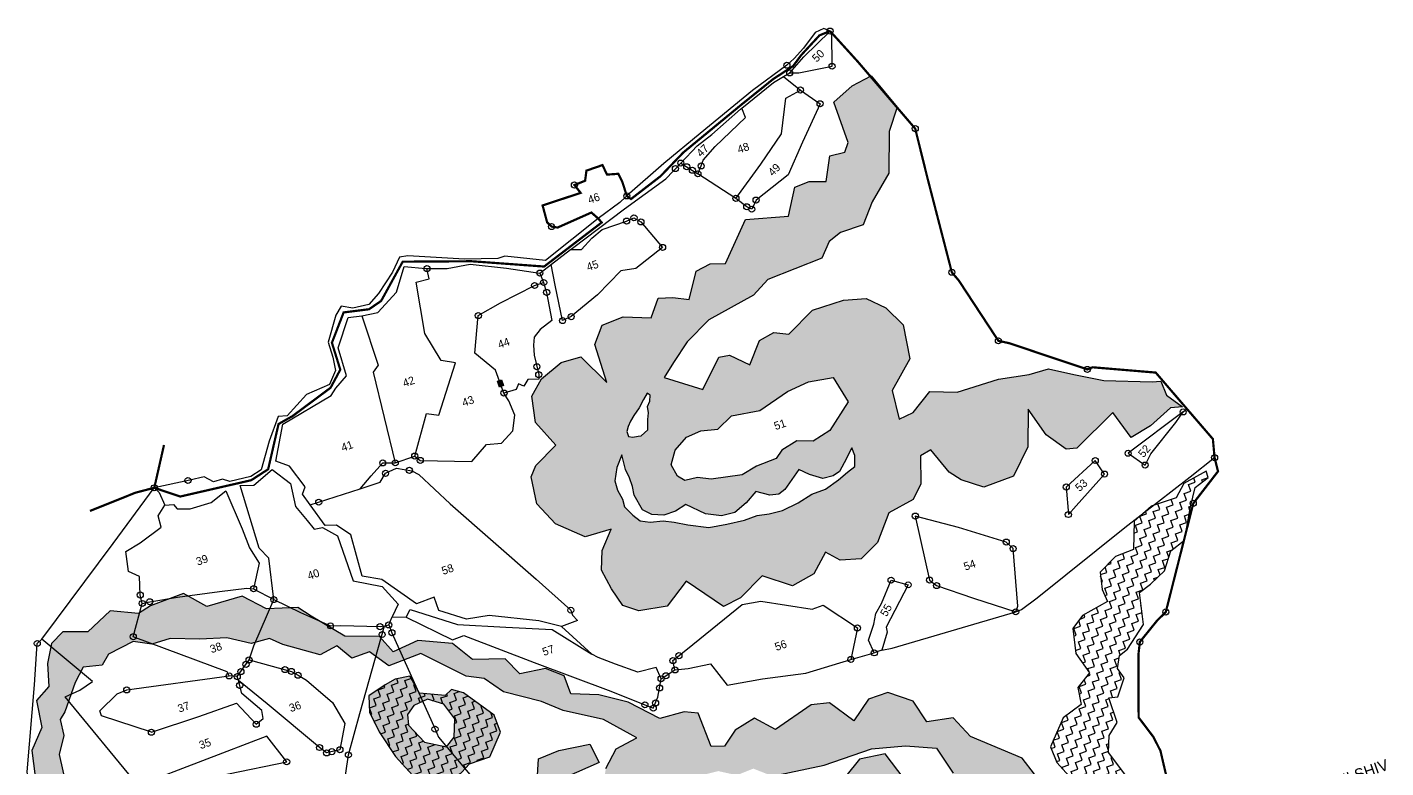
# Model space of a CAD drawing. Header units: metres. Extents: x 296658 to 298256, y 1974693 to 1976822.
# Drawn here: x 296658 to 298199, y 1975983 to 1976822 of the extents above; entities that cross this region are included whole.
import ezdxf

# ---------------------------------------------------------------- set-up
doc = ezdxf.new("R2010")
doc.units = ezdxf.units.M
doc.linetypes.add('DASHDOT', pattern=[1, 0.5, -0.25, 0, -0.25])
doc.linetypes.add('DIVIDE', pattern=[1.25, 0.5, -0.25, 0, -0.25, 0, -0.25])
for name, color, linetype in [('POLY_HATCH', 12, 'Continuous'), ('POLY_PARCEL', 6, 'Continuous'), ('POLY_WATER', 4, 'Continuous'), ('SYM_STONE', 1, 'Continuous'), ('TEXT_MAPOUT', 7, 'Continuous'), ('TEXT_PARCEL', 7, 'Continuous'), ('V_BOUND_LINE', 7, 'Continuous'), ('V_BOUND_STREAM_LINE', 7, 'DASHDOT'), ('V_DIVIDE_LINE', 7, 'DIVIDE')]:
    doc.layers.add(name, color=color, linetype=linetype)
doc.styles.add('TEXT_MAP', font='')
doc.styles.get('TEXT_MAP').set_extended_font_data('Kruti Dev 050')
pattern_1 = [(19.05483, (297121.198, 1974265.004), (4.95156, 10.176907), [8.00273, -8.00273]), (109.05483, (297128.762, 1974267.617), (-10.176907, 4.95156), [8.00273, -8.00273])]

# ---------------------------------------------------------------- blocks, each defined once
blk = doc.blocks.new('STONE')
blk.add_circle((0, 0), 0.851)
blk = doc.blocks.new('STONESQUAREFILLED')
blk.add_hatch(color=256).paths.add_polyline_path([(0.7, -0.48), (0.7, 0.48), (-0.7, 0.48), (-0.7, -0.48)])
blk.add_lwpolyline([(-0.7, 0.48), (0.7, 0.48), (0.7, -0.48), (-0.7, -0.48)], close=True)

msp = doc.modelspace()

# ---------------------------------------------------------------- hatches: boundary and pattern name
at = {"layer": 'POLY_HATCH'}
h = msp.add_hatch(dxfattribs=at)
h.set_pattern_fill('ZIGZAG', color=256, scale=2.520545, angle=19.0548, style=0)
h.set_pattern_definition(pattern_1)
h.paths.add_polyline_path([(297257.6, 1976348.4), (297234.8, 1976325.3), (297229.4, 1976312.6), (297235.9, 1976282.2), (297257.3, 1976259.2), (297290.9, 1976244.8), (297320.1, 1976253.4), (297310.1, 1976229), (297309.3, 1976207), (297320.7, 1976185.6), (297333.4, 1976166.8), (297351.7, 1976160.8), (297383.6, 1976166), (297405.3, 1976194.5), (297447.5, 1976165.7), (297467, 1976175.3), (297491.3, 1976200.3), (297525.9, 1976189.1), (297549.9, 1976202.5), (297563.4, 1976227.4), (297580, 1976218), (297603.7, 1976219.6), (297622.3, 1976238.3), (297635, 1976271.7), (297662.7, 1976287), (297671.5, 1976304.6), (297671, 1976336.3), (297682.7, 1976343.2), (297703.5, 1976317.8), (297716.9, 1976309.4), (297742.6, 1976300.9), (297776.4, 1976313.3), (297792.8, 1976346.5), (297792.9, 1976389.2), (297813.4, 1976360.1), (297836, 1976344), (297848.2, 1976345.3), (297889, 1976385.5), (297910, 1976357.3), (297931.8, 1976370.6), (297954.3, 1976390.7), (297968, 1976391.8), (297950, 1976405.1), (297943.4, 1976420.9), (297933.8, 1976420.5), (297878.7, 1976421.7), (297844.7, 1976428.8), (297816.2, 1976434.9), (297794.1, 1976428.7), (297759.4, 1976423.2), (297712.7, 1976408.5), (297681.6, 1976409.4), (297662.7, 1976385.5), (297646.9, 1976377.9), (297638.8, 1976410.5), (297658.7, 1976446.4), (297651.5, 1976485.1), (297631.5, 1976504.3), (297609.4, 1976514.7), (297583.5, 1976513), (297548.7, 1976501.7), (297521.6, 1976474.3), (297504.6, 1976476.4), (297488.5, 1976467.2), (297477.5, 1976439.5), (297454.5, 1976450.4), (297442.5, 1976448.4), (297424.1, 1976411.6), (297380.2, 1976425.4), (297391.1, 1976442.2), (297406.5, 1976465.6), (297430.8, 1976490.7), (297481.7, 1976518.4), (297497.7, 1976536.2), (297559.2, 1976560.4), (297567.6, 1976579.2), (297580.3, 1976589.4), (297605.9, 1976598.2), (297616.1, 1976624.2), (297634.9, 1976656.7), (297635.6, 1976704), (297644.5, 1976731.7), (297615.2, 1976767.2), (297593.4, 1976756), (297572.7, 1976737.3), (297588.9, 1976691.5), (297585, 1976680.7), (297568, 1976676.3), (297563.9, 1976647.4), (297544.8, 1976647.3), (297528.5, 1976640.9), (297521.4, 1976608.1), (297472.4, 1976604.2), (297450, 1976554.5), (297432.4, 1976554.2), (297416.8, 1976545.9), (297408.8, 1976513.5), (297390.3, 1976515.8), (297373.5, 1976515), (297365.6, 1976492.8), (297333.7, 1976494), (297309.9, 1976484.4), (297301.8, 1976462.8), (297315.5, 1976419.7), (297285.7, 1976448.5), (297263.5, 1976442.3), (297241.3, 1976423.8), (297230.4, 1976404.1), (297234.5, 1976374.4)])
h.paths.add_polyline_path([(297326.7, 1976323.1), (297332.2, 1976337.6), (297336.5, 1976320.9), (297341.2, 1976311.5), (297344.6, 1976301.6), (297346.5, 1976291.7), (297355.7, 1976275.3), (297366.2, 1976269.9), (297380, 1976269.1), (297393.1, 1976273.6), (297404.9, 1976281.3), (297427.1, 1976270.8), (297445.3, 1976268.4), (297460.3, 1976272.1), (297473.2, 1976283), (297484.3, 1976295.9), (297500, 1976291.9), (297510.2, 1976293.1), (297517.1, 1976298.2), (297533.1, 1976321), (297545.2, 1976315.4), (297560.4, 1976310.8), (297571.9, 1976313.7), (297579.2, 1976318.8), (297584.5, 1976328.6), (297593.1, 1976345.5), (297596.6, 1976336.9), (297596.4, 1976324.2), (297588.1, 1976317.8), (297577.9, 1976309.3), (297563.4, 1976298.8), (297547.9, 1976292.9), (297532.2, 1976283), (297514.5, 1976274.3), (297499.2, 1976270.6), (297485.7, 1976268.9), (297471.5, 1976263.5), (297451.4, 1976259.1), (297431.1, 1976255.1), (297407.3, 1976258.4), (297391.8, 1976261.1), (297379.2, 1976262.8), (297364.6, 1976261.3), (297353, 1976262.8), (297344.8, 1976269), (297335.4, 1976278.8), (297332.9, 1976287.5), (297327.4, 1976297.7), (297324.3, 1976308.2)], flags=16)
h.paths.add_polyline_path([(297340, 1976358.3), (297338, 1976364.2), (297339.4, 1976369.6), (297342.2, 1976375.8), (297345.9, 1976382), (297352, 1976391), (297357, 1976400.3), (297361.2, 1976407.3), (297364.5, 1976405.2), (297364.2, 1976398.5), (297361.4, 1976392.3), (297362.6, 1976385.1), (297361.9, 1976377.7), (297361.7, 1976365.8), (297354.2, 1976359), (297351, 1976358.8), (297344.8, 1976357.7)], flags=16)
h.paths.add_polyline_path([(297388.4, 1976326.2), (297392.8, 1976342.9), (297405.8, 1976357.6), (297421.9, 1976364.6), (297441, 1976366.8), (297456.5, 1976381.6), (297488.8, 1976387.7), (297520.1, 1976409.3), (297544.1, 1976420.5), (297571.9, 1976425.1), (297589, 1976397.7), (297568, 1976365.1), (297549.4, 1976352.9), (297530.7, 1976353.6), (297513.8, 1976342.7), (297507.3, 1976333.3), (297485.2, 1976324.9), (297468.7, 1976314.9), (297433.8, 1976310.1), (297418.3, 1976311.9), (297403.9, 1976308.4), (297395.3, 1976313.4)], flags=16)
h = msp.add_hatch(dxfattribs=at)
h.set_pattern_fill('ZIGZAG', color=256, scale=2.520545, angle=19.0548, style=0)
h.set_pattern_definition(pattern_1)
h.paths.add_polyline_path([(297862.6, 1976090.4), (297849.5, 1976073.9), (297853, 1976054.6), (297832.7, 1976039.5), (297818.2, 1976006.4), (297825.4, 1975988.9), (297850.3, 1975961.7), (297846.8, 1975921.4), (297877.3, 1975898.6), (297881.6, 1975863.4), (297905.7, 1975842.7), (297922.3, 1975835.5), (297945.7, 1975837.4), (297937.5, 1975886.5), (297922.6, 1975919.5), (297928.1, 1975927.6), (297915.8, 1975940.5), (297902.5, 1975975.5), (297884.2, 1976000.1), (297885, 1976019.4), (297894, 1976034), (297884.5, 1976062.2), (297894.8, 1976063.4), (297901.9, 1976084.9), (297894.2, 1976095.5), (297896.5, 1976110.2), (297905.8, 1976117.2), (297924, 1976145.4), (297919.4, 1976181.4), (297931.6, 1976190.9), (297947.6, 1976206), (297954.7, 1976228.9), (297970.4, 1976241), (297977.2, 1976278.6), (297982.3, 1976300.4), (297997.2, 1976311.7), (297994.7, 1976319), (297969.5, 1976305), (297960.8, 1976288.7), (297932.7, 1976279.5), (297913.2, 1976262.2), (297912.6, 1976230.1), (297892.1, 1976222.5), (297874.7, 1976204.6), (297876.9, 1976184.9), (297882.9, 1976171.2), (297854.7, 1976155.3), (297843.8, 1976140.6), (297847.2, 1976112.2)])
h = msp.add_hatch(dxfattribs=at)
h.set_pattern_fill('ZIGZAG', color=256, scale=2.520545, angle=19.0548, style=0)
h.set_pattern_definition(pattern_1)
h.paths.add_polyline_path([(297665.3, 1975928.1), (297659.5, 1975960.9), (297630.9, 1975998.7), (297601.7, 1975992.6), (297570.7, 1975954.1), (297539.1, 1975952.1), (297517.3, 1975944.6), (297497.3, 1975911.8), (297505.4, 1975892.7), (297493.2, 1975871.6), (297463.7, 1975866.4), (297442.5, 1975834.2), (297424.9, 1975826.1), (297413.1, 1975804.2), (297372.9, 1975815.2), (297339.9, 1975799.8), (297326.1, 1975775.1), (297337, 1975742.1), (297298.9, 1975724), (297286.8, 1975702.9), (297299.3, 1975665.4), (297326.9, 1975650.1), (297312.4, 1975604.3), (297334.3, 1975571.1), (297357.7, 1975565.3), (297389.9, 1975577.4), (297409.6, 1975553.4), (297437.9, 1975539.3), (297475.2, 1975571), (297493.4, 1975551.5), (297527.2, 1975547.2), (297554.6, 1975555.7), (297574.4, 1975612.3), (297593.5, 1975587), (297623.7, 1975584.6), (297643.4, 1975592.4), (297644.6, 1975610.7), (297667.8, 1975622.6), (297676, 1975646.4), (297658.2, 1975687.9), (297683.6, 1975687.8), (297702.2, 1975664.4), (297737.7, 1975689.6), (297740.9, 1975716.5), (297772.1, 1975728.3), (297789.8, 1975759.3), (297778.8, 1975804.2), (297806.8, 1975836.7), (297836.6, 1975847), (297849.8, 1975876.5), (297826.4, 1975914.1), (297776.7, 1975932.7), (297800.1, 1975975.6), (297786.4, 1975993.8), (297727.7, 1976018.2), (297708, 1976039.3), (297678.2, 1976034.9), (297662.6, 1976058.4), (297633.8, 1976068.3), (297612, 1976060.8), (297595.2, 1976036.1), (297567.7, 1976056.5), (297547.1, 1976054.3), (297506.5, 1976026.4), (297482.7, 1976039), (297461, 1976025.6), (297448.8, 1976007.4), (297433.5, 1976007.1), (297419, 1976044.9), (297403, 1976046.3), (297375.3, 1976038.7), (297339.6, 1976057.2), (297306.3, 1976065.6), (297274.6, 1976066.6), (297267.1, 1976086.9), (297245.8, 1976095.4), (297216.5, 1976089.3), (297200.1, 1976106.5), (297163.1, 1976105.7), (297140.5, 1976123.7), (297101, 1976127), (297073.1, 1976114.3), (297057.5, 1976131.8), (297018.1, 1976132.2), (296980, 1976154.8), (296965.1, 1976164.6), (296929.3, 1976163.1), (296901.9, 1976177.5), (296861.8, 1976165.7), (296835.3, 1976180.4), (296797.8, 1976166.4), (296784.4, 1976157.8), (296752.1, 1976160.6), (296726.9, 1976137), (296698.5, 1976137.1), (296685.7, 1976123.7), (296681, 1976101.2), (296682.6, 1976074.9), (296668.7, 1976059.2), (296674.8, 1976028.5), (296663.3, 1976002.6), (296667.1, 1975973.1), (296677.5, 1975958.8), (296675.5, 1975931.3), (296688.2, 1975901.8), (296691.6, 1975870.2), (296718.6, 1975842.7), (296728, 1975811.2), (296740.7, 1975798.7), (296756.4, 1975798.1), (296763.8, 1975783.8), (296783.1, 1975769.6), (296806.3, 1975761.6), (296815.9, 1975741.1), (296838.1, 1975729.9), (296860.8, 1975734.7), (296864.3, 1975706.1), (296881.2, 1975696), (296907.2, 1975697.1), (296923.8, 1975687.9), (296926.5, 1975669.9), (296950.1, 1975652.2), (296957.7, 1975617), (296969, 1975606), (296963.2, 1975572.2), (296973.4, 1975552.9), (296972.7, 1975521.8), (296985.8, 1975505.4), (297007.1, 1975505.8), (296993.5, 1975483.2), (296990.1, 1975451.2), (296999.5, 1975425.6), (297022.7, 1975411.7), (297041.3, 1975408.2), (297043.4, 1975389.1), (297066.8, 1975383.3), (297091.5, 1975396.8), (297103.1, 1975381.9), (297122.3, 1975382.5), (297148.7, 1975408.5), (297169.1, 1975402.7), (297197.7, 1975410.6), (297212.6, 1975391.8), (297224.7, 1975390), (297217.9, 1975370.8), (297227.5, 1975353.2), (297212.8, 1975345.2), (297202.5, 1975327.7), (297218.5, 1975314.3), (297220.4, 1975293.1), (297243.6, 1975276.2), (297255.9, 1975253.6), (297286.5, 1975241.3), (297289, 1975218.3), (297318.7, 1975202.8), (297339.1, 1975177), (297363.5, 1975162.5), (297376.6, 1975146.2), (297389.6, 1975138.7), (297389.5, 1975111.8), (297406.3, 1975084.8), (297404, 1975055.2), (297420.8, 1975031.2), (297454.2, 1975013.8), (297492.5, 1975005.2), (297550.6, 1975008.4), (297579.4, 1975021.3), (297566.9, 1975038.9), (297536.8, 1975032.4), (297516.6, 1975046.3), (297504.9, 1975041.3), (297474.3, 1975053.6), (297461.2, 1975064), (297447.4, 1975062.2), (297441.6, 1975089.1), (297418.3, 1975114.8), (297418, 1975154.5), (297370.9, 1975180), (297324.8, 1975216.8), (297288.5, 1975259.9), (297272.5, 1975273.3), (297253.2, 1975307.4), (297243.1, 1975297.9), (297229.8, 1975326.2), (297253.3, 1975346.2), (297241.2, 1975373.9), (297242.8, 1975405.3), (297221.5, 1975413.8), (297209.2, 1975436.4), (297182.7, 1975428.2), (297149.9, 1975440.8), (297116.4, 1975421.3), (297096, 1975424.2), (297071.9, 1975411.8), (297051.7, 1975425.7), (297022, 1975435.4), (297013.3, 1975453.3), (297015, 1975475.7), (297040.9, 1975488.6), (297053.5, 1975513.9), (297072.7, 1975517.5), (297099.9, 1975569.7), (297111.5, 1975586.6), (297097.9, 1975624.7), (297109.3, 1975659.4), (297196.5, 1975696.5), (297207.6, 1975726.2), (297240.4, 1975730.6), (297233, 1975767.8), (297248.1, 1975791.9), (297223, 1975848.9), (297254.6, 1975882.7), (297251.9, 1975900.6), (297279, 1975907), (297308.1, 1975925), (297345.1, 1975925.9), (297381.6, 1975948.4), (297420.2, 1975973.7), (297441.7, 1975979.1), (297462.7, 1975974.4), (297481.5, 1975981.9), (297502.9, 1975973.4), (297561.8, 1975985.8), (297615.6, 1976004.4), (297653.8, 1976007.6), (297689, 1976004.9), (297708.2, 1975976.7), (297717.6, 1975945.2), (297721.3, 1975924.5), (297689, 1975940.2)])
h.paths.add_polyline_path([(297629.5, 1975897.1), (297648, 1975878.1), (297634.4, 1975829.5), (297593.6, 1975783.9), (297560.1, 1975761.6), (297538.4, 1975761), (297522.7, 1975776.3), (297514.4, 1975800.4), (297523.5, 1975829.7), (297525.8, 1975854.3), (297539.8, 1975883.8), (297584, 1975892.9), (297600.1, 1975905.4)], flags=16)
h.paths.add_polyline_path([(297629, 1975806.1), (297643.2, 1975804.1), (297625, 1975770.9), (297583.1, 1975739.5), (297565.4, 1975709.5), (297535, 1975700.6), (297495.3, 1975663), (297479.2, 1975668.3), (297480.9, 1975711.1), (297455.9, 1975717.9), (297443.7, 1975732.1), (297455.6, 1975750.1), (297489.3, 1975777.1), (297498.8, 1975814.2), (297505.8, 1975775.1), (297517.6, 1975755.3), (297541.6, 1975742.9), (297597.8, 1975766.1)], flags=16)
h.paths.add_polyline_path([(297473.9, 1975702.6), (297467.2, 1975669.5), (297429.1, 1975658.6), (297407.1, 1975656.4), (297395.6, 1975668.6), (297395.2, 1975697.7), (297408.8, 1975713.9), (297432.4, 1975723.6), (297453.9, 1975708)], flags=16)
h.paths.add_polyline_path([(297349.2, 1976016.9), (297325.9, 1976004.4), (297314.2, 1975982), (297311.2, 1975964.1), (297293.3, 1975963.8), (297278, 1975962.2), (297263.5, 1975932.9), (297253, 1975941.1), (297252.8, 1975953.5), (297268, 1975972), (297306.6, 1975989), (297296.2, 1976009.6), (297260.8, 1976002.5), (297238, 1975993.1), (297234.3, 1975936.8), (297218.1, 1975923.1), (297218.5, 1975893.2), (297203.1, 1975883.4), (297192, 1975863.5), (297203.5, 1975824.8), (297195, 1975810.2), (297203.9, 1975789.7), (297215.4, 1975770.2), (297193.1, 1975772), (297179.9, 1975760.2), (297173.4, 1975746.1), (297180.6, 1975720), (297166.6, 1975725.4), (297146.7, 1975722.3), (297118.3, 1975699.2), (297082.8, 1975684), (297064.9, 1975681.5), (297081.5, 1975638.8), (297095.5, 1975576.1), (297067.8, 1975568), (297053.4, 1975546.8), (297032.5, 1975555.1), (297012.4, 1975554.7), (297006.6, 1975532.2), (296992.2, 1975562.4), (296980.3, 1975572.3), (296980.6, 1975598.1), (296988.2, 1975611), (296981.2, 1975640.9), (296983.3, 1975659.2), (296964.4, 1975682.1), (296954.9, 1975707.4), (296934.7, 1975710.7), (296921.2, 1975725.1), (296904.4, 1975728.1), (296882.9, 1975740.5), (296861.7, 1975760.4), (296844.6, 1975764), (296830.5, 1975778.3), (296789.7, 1975806), (296755.8, 1975822.2), (296731.9, 1975849.9), (296716.4, 1975874.7), (296710.9, 1975902.2), (296703.1, 1975928.1), (296701.9, 1975964.4), (296694.4, 1975997.8), (296699.8, 1976019.5), (296695.3, 1976037.7), (296700.9, 1976046.3), (296712.5, 1976079.6), (296721.6, 1976096.8), (296743.2, 1976099.1), (296750.2, 1976111.8), (296778.1, 1976125.8), (296799.3, 1976122.9), (296820.2, 1976129.3), (296853.9, 1976128.5), (296884.6, 1976130.3), (296912.2, 1976123.7), (296932.7, 1976129.3), (296947.8, 1976122.7), (296990.4, 1976111), (297009.3, 1976121.2), (297026.2, 1976107.2), (297046.3, 1976114.2), (297068.3, 1976098.3), (297104.3, 1976112.2), (297156, 1976086.7), (297176.4, 1976084.2), (297198.2, 1976069), (297241.2, 1976058.1), (297265.8, 1976047.6), (297311.5, 1976037.6)], flags=16)
h.paths.add_polyline_path([(297194.6, 1976023.3), (297182.6, 1975995.2), (297159.5, 1975987.2), (297146.3, 1975972.9), (297126.1, 1975967), (297098.6, 1975970.2), (297075.8, 1975995.6), (297057.2, 1976023.4), (297046.2, 1976045.7), (297045.4, 1976064.3), (297064.1, 1976076.9), (297075.4, 1976083.4), (297091.9, 1976086.5), (297102.9, 1976067.3), (297132.2, 1976064.7), (297139.3, 1976071.7), (297152.7, 1976067.7), (297187.7, 1976042.4)], flags=0)
h.paths.add_polyline_path([(297142.4, 1976017.6), (297133.7, 1976006.4), (297108.5, 1976012), (297090.3, 1976031.3), (297089.3, 1976043.2), (297096.5, 1976053.4), (297111.9, 1976060.7), (297130.5, 1976054.9), (297143.1, 1976038.3)], flags=0)
h.paths.add_polyline_path([(296726.9, 1975875.1), (296739.6, 1975879.5), (296736.2, 1975889.3), (296723.5, 1975884.9)], flags=8)
h = msp.add_hatch(dxfattribs=at)
h.set_pattern_fill('ZIGZAG', color=256, scale=2.520545, angle=19.0548, style=0)
h.set_pattern_definition(pattern_1)
h.paths.add_polyline_path([(297057.2, 1976023.4), (297075.8, 1975995.6), (297098.6, 1975970.2), (297126.1, 1975967), (297146.3, 1975972.9), (297159.5, 1975987.2), (297182.6, 1975995.2), (297194.6, 1976023.3), (297187.7, 1976042.4), (297152.7, 1976067.7), (297139.3, 1976071.7), (297132.2, 1976064.7), (297102.9, 1976067.3), (297091.9, 1976086.5), (297075.4, 1976083.4), (297064.1, 1976076.9), (297045.4, 1976064.3), (297046.2, 1976045.7)])
h.paths.add_polyline_path([(297089.3, 1976043.2), (297096.5, 1976053.4), (297111.9, 1976060.7), (297130.5, 1976054.9), (297143.1, 1976038.3), (297142.4, 1976017.6), (297133.7, 1976006.4), (297108.5, 1976012), (297090.3, 1976031.3)], flags=16)

# ---------------------------------------------------------------- linework, layer by layer
for points in [[(297380.2, 1976425.4), (297424.1, 1976411.6), (297442.5, 1976448.4), (297454.5, 1976450.4), (297477.5, 1976439.5), (297488.5, 1976467.2), (297504.6, 1976476.4), (297521.6, 1976474.3), (297548.7, 1976501.7), (297583.5, 1976513), (297609.4, 1976514.7), (297631.5, 1976504.3), (297651.5, 1976485.1), (297658.7, 1976446.4), (297638.8, 1976410.5), (297646.9, 1976377.9), (297662.7, 1976385.5), (297681.6, 1976409.4), (297712.7, 1976408.5), (297759.4, 1976423.2), (297794.1, 1976428.7), (297816.2, 1976434.9), (297844.7, 1976428.8), (297878.7, 1976421.7), (297933.8, 1976420.5), (297943.4, 1976420.9), (297950, 1976405.1), (297968, 1976391.8), (297954.3, 1976390.7), (297931.8, 1976370.6), (297910, 1976357.3), (297889, 1976385.5), (297848.2, 1976345.3), (297836, 1976344), (297813.4, 1976360.1), (297792.9, 1976389.2), (297792.8, 1976346.5), (297776.4, 1976313.3), (297742.6, 1976300.9), (297716.9, 1976309.4), (297703.5, 1976317.8), (297682.7, 1976343.2), (297671, 1976336.3), (297671.5, 1976304.6), (297662.7, 1976287), (297635, 1976271.7), (297622.3, 1976238.3), (297603.7, 1976219.6), (297580, 1976218), (297563.4, 1976227.4), (297549.9, 1976202.5), (297525.9, 1976189.1), (297491.3, 1976200.3), (297467, 1976175.3), (297447.5, 1976165.7), (297405.3, 1976194.5), (297383.6, 1976166), (297351.7, 1976160.8), (297333.4, 1976166.8), (297320.7, 1976185.6), (297309.3, 1976207), (297310.1, 1976229), (297320.1, 1976253.4), (297290.9, 1976244.8), (297257.3, 1976259.2), (297235.9, 1976282.2), (297229.4, 1976312.6), (297234.8, 1976325.3), (297257.6, 1976348.4), (297234.5, 1976374.4), (297230.4, 1976404.1), (297241.3, 1976423.8), (297263.5, 1976442.3), (297285.7, 1976448.5), (297315.5, 1976419.7), (297301.8, 1976462.8), (297309.9, 1976484.4), (297333.7, 1976494), (297365.6, 1976492.8), (297373.5, 1976515), (297390.3, 1976515.8), (297408.8, 1976513.5), (297416.8, 1976545.9), (297432.4, 1976554.2), (297450, 1976554.5), (297472.4, 1976604.2), (297521.4, 1976608.1), (297528.5, 1976640.9), (297544.8, 1976647.3), (297563.9, 1976647.4), (297568, 1976676.3), (297585, 1976680.7), (297588.9, 1976691.5), (297572.7, 1976737.3), (297593.4, 1976756), (297615.2, 1976767.2), (297644.5, 1976731.7), (297635.6, 1976704), (297634.9, 1976656.7), (297616.1, 1976624.2), (297605.9, 1976598.2), (297580.3, 1976589.4), (297567.6, 1976579.2), (297559.2, 1976560.4), (297497.7, 1976536.2), (297481.7, 1976518.4), (297430.8, 1976490.7), (297406.5, 1976465.6), (297391.1, 1976442.2)], [(297388.4, 1976326.2), (297392.8, 1976342.9), (297405.8, 1976357.6), (297421.9, 1976364.6), (297441, 1976366.8), (297456.5, 1976381.6), (297488.8, 1976387.7), (297520.1, 1976409.3), (297544.1, 1976420.5), (297571.9, 1976425.1), (297589, 1976397.7), (297568, 1976365.1), (297549.4, 1976352.9), (297530.7, 1976353.6), (297513.8, 1976342.7), (297507.3, 1976333.3), (297485.2, 1976324.9), (297468.7, 1976314.9), (297433.8, 1976310.1), (297418.3, 1976311.9), (297403.9, 1976308.4), (297395.3, 1976313.4)], [(297354.2, 1976359), (297361.7, 1976365.8), (297361.9, 1976377.7), (297362.6, 1976385.1), (297361.4, 1976392.3), (297364.2, 1976398.5), (297364.5, 1976405.2), (297361.2, 1976407.3), (297357, 1976400.3), (297352, 1976391), (297345.9, 1976382), (297342.2, 1976375.8), (297339.4, 1976369.6), (297338, 1976364.2), (297340, 1976358.3), (297344.8, 1976357.7), (297351, 1976358.8)], [(297064.1, 1976076.9), (297045.4, 1976064.3), (297046.2, 1976045.7), (297057.2, 1976023.4), (297075.8, 1975995.6), (297098.6, 1975970.2), (297126.1, 1975967), (297146.3, 1975972.9), (297159.5, 1975987.2), (297182.6, 1975995.2), (297194.6, 1976023.3), (297187.7, 1976042.4), (297152.7, 1976067.7), (297139.3, 1976071.7), (297132.2, 1976064.7), (297102.9, 1976067.3), (297091.9, 1976086.5), (297075.4, 1976083.4)], [(297096.5, 1976053.4), (297089.3, 1976043.2), (297090.3, 1976031.3), (297108.5, 1976012), (297133.7, 1976006.4), (297142.4, 1976017.6), (297143.1, 1976038.3), (297130.5, 1976054.9), (297111.9, 1976060.7)]]:
    msp.add_lwpolyline(points, close=True, dxfattribs=at)
for points in [[(297593.1, 1976345.5), (297584.5, 1976328.6), (297579.2, 1976318.8), (297571.9, 1976313.7), (297560.4, 1976310.8), (297545.2, 1976315.4), (297533.1, 1976321), (297517.1, 1976298.2), (297510.2, 1976293.1), (297500, 1976291.9), (297484.3, 1976295.9), (297473.2, 1976283), (297460.3, 1976272.1), (297445.3, 1976268.4), (297427.1, 1976270.8), (297404.9, 1976281.3), (297393.1, 1976273.6), (297380, 1976269.1), (297366.2, 1976269.9), (297355.7, 1976275.3), (297346.5, 1976291.7), (297344.6, 1976301.6), (297341.2, 1976311.5), (297336.5, 1976320.9), (297332.2, 1976337.6), (297326.7, 1976323.1), (297324.3, 1976308.2), (297327.4, 1976297.7), (297332.9, 1976287.5), (297335.4, 1976278.8), (297344.8, 1976269), (297353, 1976262.8), (297364.6, 1976261.3), (297379.2, 1976262.8), (297391.8, 1976261.1), (297407.3, 1976258.4), (297431.1, 1976255.1), (297451.4, 1976259.1), (297471.5, 1976263.5), (297485.7, 1976268.9), (297499.2, 1976270.6), (297514.5, 1976274.3), (297532.2, 1976283), (297547.9, 1976292.9), (297563.4, 1976298.8), (297577.9, 1976309.3), (297588.1, 1976317.8), (297596.4, 1976324.2), (297596.6, 1976336.9), (297593.1, 1976345.5)], [(297902.5, 1975975.5), (297884.2, 1976000.1), (297885, 1976019.4), (297894, 1976034), (297884.5, 1976062.2), (297894.8, 1976063.4), (297901.9, 1976084.9), (297894.2, 1976095.5), (297896.5, 1976110.2), (297905.8, 1976117.2), (297924, 1976145.4), (297919.4, 1976181.4), (297931.6, 1976190.9), (297947.6, 1976206), (297954.7, 1976228.9), (297970.4, 1976241), (297977.2, 1976278.6), (297982.3, 1976300.4), (297997.2, 1976311.7), (297994.7, 1976319), (297969.5, 1976305), (297960.8, 1976288.7), (297932.7, 1976279.5), (297913.2, 1976262.2), (297912.6, 1976230.1), (297892.1, 1976222.5), (297874.7, 1976204.6), (297876.9, 1976184.9), (297882.9, 1976171.2), (297854.7, 1976155.3), (297843.8, 1976140.6), (297847.2, 1976112.2), (297862.6, 1976090.4), (297849.5, 1976073.9), (297853, 1976054.6), (297832.7, 1976039.5), (297818.2, 1976006.4), (297825.4, 1975988.9), (297850.3, 1975961.7)], [(297800.1, 1975975.6), (297786.4, 1975993.8), (297727.7, 1976018.2), (297708, 1976039.3), (297678.2, 1976034.9), (297662.6, 1976058.4), (297633.8, 1976068.3), (297612, 1976060.8), (297595.2, 1976036.1), (297567.7, 1976056.5), (297547.1, 1976054.3), (297506.5, 1976026.4), (297482.7, 1976039), (297461, 1976025.6), (297448.8, 1976007.4), (297433.5, 1976007.1), (297419, 1976044.9), (297403, 1976046.3), (297375.3, 1976038.7), (297339.6, 1976057.2), (297306.3, 1976065.6), (297274.6, 1976066.6), (297267.1, 1976086.9), (297245.8, 1976095.4), (297216.5, 1976089.3), (297200.1, 1976106.5), (297163.1, 1976105.7), (297140.5, 1976123.7), (297101, 1976127), (297073.1, 1976114.3), (297057.5, 1976131.8), (297018.1, 1976132.2), (296980, 1976154.8), (296965.1, 1976164.6), (296929.3, 1976163.1), (296901.9, 1976177.5), (296861.8, 1976165.7), (296835.3, 1976180.4), (296797.8, 1976166.4), (296784.4, 1976157.8), (296752.1, 1976160.6), (296726.9, 1976137), (296698.5, 1976137.1), (296685.7, 1976123.7), (296681, 1976101.2), (296682.6, 1976074.9), (296668.7, 1976059.2), (296674.8, 1976028.5), (296663.3, 1976002.6), (296667.1, 1975973.1)], [(297314.2, 1975982), (297325.9, 1976004.4), (297349.2, 1976016.9), (297311.5, 1976037.6), (297265.8, 1976047.6), (297241.2, 1976058.1), (297198.2, 1976069), (297176.4, 1976084.2), (297156, 1976086.7), (297104.3, 1976112.2), (297068.3, 1976098.3), (297046.3, 1976114.2), (297026.2, 1976107.2), (297009.3, 1976121.2), (296990.4, 1976111), (296947.8, 1976122.7), (296932.7, 1976129.3), (296912.2, 1976123.7), (296884.6, 1976130.3), (296853.9, 1976128.5), (296820.2, 1976129.3), (296799.3, 1976122.9), (296778.1, 1976125.8), (296750.2, 1976111.8), (296743.2, 1976099.1), (296721.6, 1976096.8), (296712.5, 1976079.6), (296700.9, 1976046.3), (296695.3, 1976037.7), (296699.8, 1976019.5), (296694.4, 1975997.8), (296701.9, 1975964.4)], [(297234.3, 1975936.8), (297238, 1975993.1), (297260.8, 1976002.5), (297296.2, 1976009.6), (297306.6, 1975989), (297268, 1975972)], [(297502.9, 1975973.4), (297561.8, 1975985.8), (297615.6, 1976004.4), (297653.8, 1976007.6), (297689, 1976004.9), (297708.2, 1975976.7)], [(297659.5, 1975960.9), (297630.9, 1975998.7), (297601.7, 1975992.6), (297570.7, 1975954.1)]]:
    msp.add_lwpolyline(points, dxfattribs=at)
at = {"layer": 'POLY_PARCEL'}
for points in [[(297522.7, 1976770.5), (297533.2, 1976770.5), (297570.7, 1976778.1), (297570.6, 1976815.5)], [(297515.7, 1976766.4), (297534.9, 1976751.1)], [(297461.7, 1976628.3), (297489.9, 1976666.9), (297513.5, 1976701.3), (297518.2, 1976741.9), (297534.9, 1976751.1)], [(297534.9, 1976751.1), (297557.1, 1976735.5), (297537.2, 1976692), (297520.8, 1976655), (297484.5, 1976626.3), (297479.7, 1976616), (297474, 1976618.8), (297461.7, 1976628.3)], [(297418.6, 1976656.1), (297422.3, 1976665), (297424.4, 1976671.6), (297438.2, 1976687.1), (297472.6, 1976720), (297468.3, 1976730.4)], [(297399.2, 1976668.3), (297418.6, 1976656.1)], [(297461.7, 1976628.3), (297418.6, 1976656.1)], [(297274.2, 1976570.3), (297286.6, 1976570.3), (297298.2, 1976583), (297309.9, 1976593.1), (297337.7, 1976602.5), (297346.1, 1976606.2), (297354, 1976601.6), (297378.5, 1976572.7), (297348.2, 1976548.6), (297331.1, 1976546), (297304.6, 1976518.9), (297274.9, 1976494.2), (297265.1, 1976489.7), (297256.6, 1976529.7), (297252.1, 1976553.3)], [(297097.5, 1976336.2), (297111, 1976384.6), (297124.8, 1976382.5), (297143.7, 1976441.7), (297127.6, 1976444.4), (297108.9, 1976475.1), (297099.3, 1976533.2), (297113.8, 1976537.2), (297111.3, 1976548.7)], [(297239.4, 1976543.6), (297243.7, 1976532.9)], [(297198.7, 1976407.6), (297189.2, 1976433.4), (297165.8, 1976452.8), (297169.6, 1976495.4), (297194.7, 1976509.9), (297233.4, 1976529.5), (297243.7, 1976532.9)], [(297243.7, 1976532.9), (297247.1, 1976521.7), (297253, 1976489.8), (297239.7, 1976479.6), (297233.1, 1976471.1), (297232.2, 1976461.9), (297232.8, 1976450.5), (297238.1, 1976428.5), (297238.4, 1976423.2), (297225.8, 1976423), (297221.2, 1976415.3), (297215, 1976417.9), (297212.6, 1976411.5), (297198.7, 1976407.6)], [(297037.6, 1976495), (297056, 1976439.1), (297050.2, 1976431.3), (297075.4, 1976328.5)], [(297097.5, 1976336.2), (297103.8, 1976331.2), (297162.4, 1976330.1), (297178.9, 1976349.4), (297195.8, 1976350.7), (297208.9, 1976364.7), (297211, 1976382.5), (297204.2, 1976398.6), (297198.7, 1976407.6)], [(297968.8, 1976386.2), (297973.1, 1976389.6)], [(297075.4, 1976328.5), (297097.5, 1976336.2)], [(297785.5, 1976162.2), (297803.1, 1976175.5), (297902.8, 1976255.1), (297976.6, 1976312.8), (298004.4, 1976334.4)], [(297035.8, 1976299.1), (297048.2, 1976313.8), (297061.3, 1976328.4), (297075.4, 1976328.5)], [(297035.8, 1976299.1), (297058.4, 1976306.5), (297064.4, 1976316.6), (297076.9, 1976322.6), (297094.1, 1976319.6), (297102.1, 1976315.3), (297137.5, 1976282.1), (297235.3, 1976196.7), (297274.5, 1976161.5), (297276.3, 1976155.8), (297281.9, 1976149.8), (297264.1, 1976142.8)], [(296979.1, 1976280.8), (297035.8, 1976299.1)], [(296788.6, 1976169.1), (296786.3, 1976178.7), (296785.3, 1976199.6), (296773, 1976205.2), (296770.1, 1976227.9), (296786, 1976237.8), (296810, 1976255.4), (296806.5, 1976268.6), (296814.1, 1976280.5)], [(297781.2, 1976165.9), (297776, 1976231.3), (297768.2, 1976238.7), (297714.2, 1976255.3), (297665.1, 1976268.2), (297670.5, 1976242.9), (297681.2, 1976195.6), (297689.2, 1976189.3), (297731.2, 1976175), (297778.9, 1976159.6)], [(296788.6, 1976169.1), (296797.1, 1976171), (296828.7, 1976176.1), (296876.2, 1976182.8), (296907, 1976186.6)], [(296907, 1976186.6), (296914.8, 1976185.8)], [(297618.6, 1976113.1), (297611.9, 1976127.6), (297618.2, 1976145.7), (297620.5, 1976157.8), (297626.8, 1976169), (297637.6, 1976195.5), (297657, 1976190.2), (297632.2, 1976142.2), (297633, 1976136.6), (297627, 1976116)], [(296887.1, 1976087), (296884.8, 1976091.6), (296778.4, 1976131.4), (296788.6, 1976169.1)], [(296909.7, 1976105.1), (296914.9, 1976121.1), (296937.7, 1976173.5)], [(296937.7, 1976173.5), (296968, 1976158.7), (297002, 1976143.7), (297013.3, 1976144)], [(297392.6, 1976093.8), (297390.3, 1976104.3), (297406.7, 1976117.6), (297468.9, 1976168), (297489.9, 1976171.6), (297548.2, 1976162.8), (297560.5, 1976167.1), (297599.4, 1976141.3), (297592, 1976105.7)], [(297778.9, 1976159.6), (297781.2, 1976165.9)], [(297068, 1976144.8), (297071.9, 1976153.9)], [(297087.8, 1976153.5), (297140.4, 1976127.7), (297153.2, 1976132.6), (297232.9, 1976102.2), (297319.8, 1976069.7), (297368, 1976050.4), (297373.3, 1976062.7), (297376.8, 1976083.7)], [(297627, 1976116), (297638.7, 1976118.3), (297778.9, 1976159.6)], [(297778.9, 1976159.6), (297785.5, 1976162.2)], [(296984.3, 1975937.6), (297000.2, 1975935.7), (297009.2, 1975944.5), (297016.5, 1975956.1), (297022.3, 1975997.5), (297035.3, 1976044.2), (297063.3, 1976143.8)], [(297013.3, 1976144), (297058.2, 1976142.8), (297063.3, 1976143.8)], [(297063.3, 1976143.8), (297068, 1976144.8)], [(297068, 1976144.8), (297071.7, 1976135.9), (297120.5, 1976026.6), (297124.4, 1976017.7), (297165.7, 1975968.4)], [(296851.3, 1975939.2), (296796.1, 1975928.7), (296808.6, 1975943.2), (296833.7, 1975964.7), (296886.5, 1975975.8), (296952.3, 1975989.6), (296929.8, 1976018.6), (296784, 1975962.9), (296701, 1976063.1), (296717.9, 1976071), (296732.1, 1976080.7), (296674.7, 1976128.5)], [(296896.3, 1976086.2), (296909.7, 1976105.1)], [(296909.7, 1976105.1), (296957.7, 1976092.1), (296965.2, 1976087.7), (296974.7, 1976082.1), (297004.3, 1976057), (297018.3, 1976033.2), (297012.7, 1976003.3), (296997.6, 1975999.7), (296989.6, 1976005.8), (296930, 1976055.2), (296897.5, 1976081.9)], [(297376.8, 1976083.7), (297371.4, 1976096.5), (297350.5, 1976091.2), (297325, 1976100.2), (297305.5, 1976107.9), (297298.5, 1976111.5)], [(297392.6, 1976093.8), (297407.4, 1976095.2), (297432.8, 1976100.5), (297451.8, 1976076.5), (297492, 1976083.5), (297540.8, 1976090.1), (297592, 1976105.7)], [(297592, 1976105.7), (297618.6, 1976113.1)], [(297627, 1976116), (297618.6, 1976113.1)], [(297376.8, 1976083.7), (297392.6, 1976093.8)], [(296798.9, 1976023.1), (296742.5, 1976041.9), (296740.5, 1976047.5), (296760.1, 1976066.8), (296771, 1976071.1), (296887.1, 1976087)], [(296798.9, 1976023.1), (296852.7, 1976041.1), (296895.6, 1976056.2), (296917.8, 1976032.2), (296925.8, 1976038.6), (296924, 1976047.9), (296901.5, 1976067), (296897.5, 1976081.9)], [(296896.3, 1976086.2), (296887.1, 1976087)], [(296897.5, 1976081.9), (296896.3, 1976086.2)]]:
    msp.add_lwpolyline(points, dxfattribs=at)
for points in [[(297968.8, 1976386.2), (297906.4, 1976339.3), (297925.7, 1976326), (297932.2, 1976338.6), (297960.4, 1976374.2)], [(297836.2, 1976301.1), (297838.6, 1976269.9), (297847.6, 1976279.7), (297879.6, 1976315.8), (297869.1, 1976331.1)]]:
    msp.add_lwpolyline(points, close=True, dxfattribs=at)
at = {"layer": 'POLY_WATER'}
for points in [[(297568.4, 1976817.9), (297561.2, 1976820.9), (297551.4, 1976816.2), (297538.3, 1976798.4), (297527.6, 1976786.9), (297519.5, 1976779.1), (297480.5, 1976750.5), (297421.3, 1976701.7), (297380.1, 1976667.7), (297338, 1976631)], [(297522.7, 1976770.5), (297538.7, 1976788.7), (297568.4, 1976817.9)], [(297468.3, 1976730.4), (297504.2, 1976759.7), (297515.7, 1976766.4)], [(297515.7, 1976766.4), (297522.7, 1976770.5)], [(297399.2, 1976668.3), (297417.9, 1976688), (297434.5, 1976700.7), (297467, 1976729.3), (297468.3, 1976730.4)], [(297274.2, 1976570.3), (297276.3, 1976571.9), (297335.4, 1976616.3), (297382.1, 1976650.6), (297399.2, 1976668.3)], [(297338, 1976631), (297336.9, 1976630), (297330.1, 1976623.4), (297305.4, 1976605.6)], [(297305.4, 1976605.6), (297245.9, 1976557.7), (297199.8, 1976562.9), (297191.7, 1976560.1), (297153.8, 1976559.5), (297089.7, 1976563.1), (297080.1, 1976561.8), (297072.4, 1976544.6), (297056.5, 1976520.3), (297045.5, 1976508), (297027.3, 1976503.7), (297014.1, 1976506), (297008, 1976495.7), (296999.2, 1976465.3), (297004.6, 1976448.3), (297007.7, 1976433), (297000.7, 1976417.4), (296974.8, 1976406.1), (296952.7, 1976381.7), (296942.5, 1976381.1), (296932.3, 1976352.9), (296923.2, 1976320.7), (296911.5, 1976313), (296887.8, 1976307.5), (296879.5, 1976309.9), (296869.2, 1976307), (296858.8, 1976312.6), (296842.4, 1976309), (296802.2, 1976300.2)], [(297239.4, 1976543.6), (297274.2, 1976570.3)], [(297037.6, 1976495), (297055.5, 1976498.9), (297076.7, 1976522), (297085.6, 1976551.2), (297110, 1976548.7), (297111.3, 1976548.7)], [(297111.3, 1976548.7), (297134.2, 1976548.8), (297160.5, 1976553.6), (297201.4, 1976549.3), (297239.4, 1976543.6)], [(296979.1, 1976280.8), (296970.1, 1976293.1), (296973.4, 1976301.2), (296955.5, 1976324.9), (296939.9, 1976330.4), (296948.1, 1976372.2), (297002.6, 1976404.8), (297008.2, 1976413), (297020, 1976427), (297010.6, 1976458.7), (297021.9, 1976493.2), (297037.6, 1976495)], [(296937.7, 1976173.5), (296932, 1976220.6), (296921.2, 1976231.7), (296899.7, 1976302.7), (296915.2, 1976303.1), (296935.9, 1976321.1), (296956.5, 1976304.9), (296962.3, 1976278.9), (296975.5, 1976263.3), (296983.4, 1976253.2), (296993.1, 1976255.2), (297010.1, 1976245.6), (297027.7, 1976194.7), (297060.7, 1976188.3), (297078.6, 1976168.4), (297071.9, 1976153.9)], [(296802.2, 1976300.2), (296807.8, 1976294.8), (296814.1, 1976280.5)], [(296814.1, 1976280.5), (296823.9, 1976281.3), (296828, 1976276.4), (296842.8, 1976276.3), (296866.8, 1976283.6), (296883.5, 1976296.9), (296901.8, 1976253.5), (296910.2, 1976232.3), (296921.1, 1976214.7), (296914.8, 1976185.8)], [(297264.1, 1976142.8), (297238.1, 1976149.4), (297181.9, 1976155.3), (297156.1, 1976151.4), (297124.8, 1976161.3), (297119.5, 1976176.3), (297099.5, 1976168.7), (297060.1, 1976196.3), (297037.8, 1976200.1), (297025.2, 1976246.9), (297008.7, 1976257.7), (296996.1, 1976257.6), (296979.1, 1976280.8)], [(296914.8, 1976185.8), (296937.7, 1976173.5)], [(297071.9, 1976153.9), (297087.8, 1976153.5)], [(297087.8, 1976153.5), (297092.2, 1976162.2), (297146, 1976145.2), (297200.9, 1976142.4), (297253.2, 1976139.4), (297298.5, 1976111.5)], [(297298.5, 1976111.5), (297264.1, 1976142.8)]]:
    msp.add_lwpolyline(points, dxfattribs=at)
at = {"layer": 'V_BOUND_LINE', "const_width": 2.52}
for points in [[(297568.4, 1976817.9), (297570.6, 1976815.5)], [(297570.6, 1976815.5), (297600, 1976783.1), (297665, 1976707.3), (297679, 1976650.8), (297706.5, 1976544.5), (297714.5, 1976535), (297759.3, 1976466.8), (297771.6, 1976464.1), (297860.2, 1976434.4), (297866.2, 1976436.8), (297937.7, 1976430.8), (297973.1, 1976389.6)], [(297305.4, 1976605.6), (297297.8, 1976612.2), (297259.5, 1976595.2), (297252.6, 1976596.3), (297247.6, 1976601.2), (297242.5, 1976620.2), (297285.6, 1976634.5), (297278.6, 1976643.4), (297290.7, 1976648.2), (297292.2, 1976659.7), (297310.4, 1976666), (297315.5, 1976655.2), (297328.3, 1976656.1), (297332.7, 1976647.6), (297338, 1976631)], [(297973.1, 1976389.6), (298002.5, 1976355.5), (298004.4, 1976334.4)], [(298004.4, 1976334.4), (298008.3, 1976318.8), (297980.3, 1976282.6), (297966.5, 1976228.1), (297949.1, 1976159.4), (297939.1, 1976149.5), (297919.7, 1976125.5), (297918.1, 1976111.3), (297918.3, 1976039.9), (297935.2, 1976017.6), (297943.1, 1976001.9), (297953.6, 1975956.7), (297946.4, 1975945.3), (297933.4, 1975931.1), (297937.7, 1975899.3)]]:
    msp.add_lwpolyline(points, dxfattribs=at)
at = {"layer": 'V_BOUND_LINE'}
for points in [[(296674.7, 1976128.5), (296755.5, 1976236.9), (296802.2, 1976300.2)], [(296949.4, 1975652.1), (296885.1, 1975693), (296775.1, 1975763.3), (296759.6, 1975773.7), (296674.1, 1975877.2), (296658.1, 1975978.1), (296666.3, 1976076.7), (296669.5, 1976123.7), (296674.7, 1976128.5)]]:
    msp.add_lwpolyline(points, dxfattribs=at)
at = {"layer": 'V_BOUND_STREAM_LINE', "ltscale": 10, "const_width": 2.52}
for points in [[(297338, 1976631), (297342.7, 1976627.5), (297376.1, 1976653.3), (297402.2, 1976680.4), (297467.3, 1976734), (297504.1, 1976763.6), (297526.4, 1976778.1), (297535.7, 1976790.6), (297556.4, 1976813), (297568.4, 1976817.9)], [(296802.2, 1976300.2), (296831.6, 1976290.3), (296912.1, 1976308.8), (296931.3, 1976321.2), (296943.1, 1976372.5), (296959.1, 1976381.6), (297002.1, 1976413.6), (297013.1, 1976434.1), (297003.6, 1976464.6), (297016.9, 1976499), (297045.7, 1976502.6), (297059.4, 1976512), (297083.9, 1976556.5), (297161.9, 1976557), (297244.2, 1976551), (297309.5, 1976600.9), (297305.4, 1976605.6)]]:
    msp.add_lwpolyline(points, dxfattribs=at)
at = {"layer": 'V_DIVIDE_LINE', "ltscale": 10, "const_width": 2.52}
for points in [[(296802.2, 1976300.2), (296813.2, 1976348.7)], [(296802.2, 1976300.2), (296781, 1976294.7), (296729.2, 1976273.9)]]:
    msp.add_lwpolyline(points, dxfattribs=at)

# ---------------------------------------------------------------- block references
at = {"layer": 'SYM_STONE'}
for name, p, xscale, yscale, zscale, rotation in [('STONE', (297568.4, 1976817.9), 4.032871912693284, 4.032871912693284, 4.032871912693284, 19.05482541148341), ('STONE', (297519.5, 1976779.1), 4.032871912693284, 4.032871912693284, 4.032871912693284, 19.05482541148341), ('STONE', (297570.7, 1976778.1), 4.032871912693284, 4.032871912693284, 4.032871912693284, 19.05482541148341), ('STONE', (297522.7, 1976770.5), 4.032871912693284, 4.032871912693284, 4.032871912693284, 19.05482541148341), ('STONE', (297534.9, 1976751.1), 4.032871912693284, 4.032871912693284, 4.032871912693284, 19.05482541148341), ('STONE', (297557.1, 1976735.5), 4.032871912693284, 4.032871912693284, 4.032871912693284, 19.05482541148341), ('STONE', (297665, 1976707.3), 4.032871912693284, 4.032871912693284, 4.032871912693284, 19.05482541148341), ('STONE', (297393.1, 1976662), 4.032871912693284, 4.032871912693284, 4.032871912693284, 19.05482541148341), ('STONE', (297399.2, 1976668.3), 4.032871912693284, 4.032871912693284, 4.032871912693284, 19.05482541148341), ('STONE', (297405.9, 1976664.1), 4.032871912693284, 4.032871912693284, 4.032871912693284, 19.05482541148341), ('STONE', (297412.3, 1976660.1), 4.032871912693284, 4.032871912693284, 4.032871912693284, 19.05482541148341), ('STONE', (297418.6, 1976656.1), 4.032871912693284, 4.032871912693284, 4.032871912693284, 19.05482541148341), ('STONE', (297422.3, 1976665), 4.032871912693284, 4.032871912693284, 4.032871912693284, 19.05482541148341), ('STONE', (297278.6, 1976643.4), 4.032871912693284, 4.032871912693284, 4.032871912693284, 19.05482541148341), ('STONE', (297338, 1976631), 4.032871912693284, 4.032871912693284, 4.032871912693284, 19.05482541148341), ('STONE', (297461.7, 1976628.3), 4.032871912693284, 4.032871912693284, 4.032871912693284, 19.05482541148341), ('STONE', (297484.5, 1976626.3), 4.032871912693284, 4.032871912693284, 4.032871912693284, 19.05482541148341), ('STONE', (297474, 1976618.8), 4.032871912693284, 4.032871912693284, 4.032871912693284, 19.05482541148341), ('STONE', (297479.7, 1976616), 4.032871912693284, 4.032871912693284, 4.032871912693284, 19.05482541148341), ('STONE', (297252.6, 1976596.3), 4.032871912693284, 4.032871912693284, 4.032871912693284, 19.05482541148341), ('STONE', (297337.7, 1976602.5), 4.032871912693284, 4.032871912693284, 4.032871912693284, 19.05482541148341), ('STONE', (297346.1, 1976606.2), 4.032871912693284, 4.032871912693284, 4.032871912693284, 19.05482541148341), ('STONE', (297354, 1976601.6), 4.032871912693284, 4.032871912693284, 4.032871912693284, 19.05482541148341), ('STONE', (297378.5, 1976572.7), 4.032871912693284, 4.032871912693284, 4.032871912693284, 19.05482541148341), ('STONE', (297111.3, 1976548.7), 4.032871912693284, 4.032871912693284, 4.032871912693284, 19.05482541148341), ('STONE', (297239.4, 1976543.6), 4.032871912693284, 4.032871912693284, 4.032871912693284, 19.05482541148341), ('STONE', (297243.7, 1976532.9), 4.032871912693284, 4.032871912693284, 4.032871912693284, 19.05482541148341), ('STONE', (297706.5, 1976544.5), 4.032871912693284, 4.032871912693284, 4.032871912693284, 19.05482541148341), ('STONE', (297233.4, 1976529.5), 4.032871912693284, 4.032871912693284, 4.032871912693284, 19.05482541148341), ('STONE', (297247.1, 1976521.7), 4.032871912693284, 4.032871912693284, 4.032871912693284, 19.05482541148341), ('STONE', (297169.6, 1976495.4), 4.032871912693284, 4.032871912693284, 4.032871912693284, 19.05482541148341), ('STONE', (297265.1, 1976489.7), 4.032871912693284, 4.032871912693284, 4.032871912693284, 19.05482541148341), ('STONE', (297274.9, 1976494.2), 4.032871912693284, 4.032871912693284, 4.032871912693284, 19.05482541148341), ('STONE', (297759.3, 1976466.8), 4.032871912693284, 4.032871912693284, 4.032871912693284, 19.05482541148341), ('STONE', (297236, 1976437.4), 4.032871912693284, 4.032871912693284, 4.032871912693284, 19.05482541148341), ('STONE', (297238.1, 1976428.5), 4.032871912693284, 4.032871912693284, 4.032871912693284, 19.05482541148341), ('STONE', (297860.2, 1976434.4), 4.032871912693284, 4.032871912693284, 4.032871912693284, 19.05482541148341), ('STONESQUAREFILLED', (297194.7, 1976418.6), 5.041089890866605, 5.041089890866605, 5.041089890866605, 110.1164947771569), ('STONE', (297198.7, 1976407.6), 4.032871912693284, 4.032871912693284, 4.032871912693284, 19.05482541148341), ('STONE', (297968.8, 1976386.2), 4.032871912693284, 4.032871912693284, 4.032871912693284, 19.05482541148341), ('STONE', (297097.5, 1976336.2), 4.032871912693284, 4.032871912693284, 4.032871912693284, 19.05482541148341), ('STONE', (297103.8, 1976331.2), 4.032871912693284, 4.032871912693284, 4.032871912693284, 19.05482541148341), ('STONE', (297869.1, 1976331.1), 4.032871912693284, 4.032871912693284, 4.032871912693284, 19.05482541148341), ('STONE', (297906.4, 1976339.3), 4.032871912693284, 4.032871912693284, 4.032871912693284, 19.05482541148341), ('STONE', (298004.4, 1976334.4), 4.032871912693284, 4.032871912693284, 4.032871912693284, 19.05482541148341), ('STONE', (297061.3, 1976328.4), 4.032871912693284, 4.032871912693284, 4.032871912693284, 19.05482541148341), ('STONE', (297064.4, 1976316.6), 4.032871912693284, 4.032871912693284, 4.032871912693284, 19.05482541148341), ('STONE', (297075.4, 1976328.5), 4.032871912693284, 4.032871912693284, 4.032871912693284, 19.05482541148341), ('STONE', (297091.4, 1976320), 4.032871912693284, 4.032871912693284, 4.032871912693284, 19.05482541148341), ('STONE', (297879.6, 1976315.8), 4.032871912693284, 4.032871912693284, 4.032871912693284, 19.05482541148341), ('STONE', (297925.7, 1976326), 4.032871912693284, 4.032871912693284, 4.032871912693284, 19.05482541148341), ('STONE', (296802.2, 1976300.2), 4.032871912693284, 4.032871912693284, 4.032871912693284, 19.05482541148341), ('STONE', (296840.4, 1976308.5), 4.032871912693284, 4.032871912693284, 4.032871912693284, 19.05482541148341), ('STONE', (297836.2, 1976301.1), 4.032871912693284, 4.032871912693284, 4.032871912693284, 19.05482541148341), ('STONE', (296988.7, 1976283.9), 4.032871912693284, 4.032871912693284, 4.032871912693284, 19.05482541148341), ('STONE', (297665.1, 1976268.2), 4.032871912693284, 4.032871912693284, 4.032871912693284, 19.05482541148341), ('STONE', (297838.6, 1976269.9), 4.032871912693284, 4.032871912693284, 4.032871912693284, 19.05482541148341), ('STONE', (297980.3, 1976282.6), 4.032871912693284, 4.032871912693284, 4.032871912693284, 19.05482541148341), ('STONE', (297768.2, 1976238.7), 4.032871912693284, 4.032871912693284, 4.032871912693284, 19.05482541148341), ('STONE', (297776, 1976231.3), 4.032871912693284, 4.032871912693284, 4.032871912693284, 19.05482541148341), ('STONE', (297637.6, 1976195.5), 4.032871912693284, 4.032871912693284, 4.032871912693284, 19.05482541148341), ('STONE', (297681.2, 1976195.6), 4.032871912693284, 4.032871912693284, 4.032871912693284, 19.05482541148341), ('STONE', (296786.3, 1976178.7), 4.032871912693284, 4.032871912693284, 4.032871912693284, 19.05482541148341), ('STONE', (296914.8, 1976185.8), 4.032871912693284, 4.032871912693284, 4.032871912693284, 19.05482541148341), ('STONE', (297657, 1976190.2), 4.032871912693284, 4.032871912693284, 4.032871912693284, 19.05482541148341), ('STONE', (297689.2, 1976189.3), 4.032871912693284, 4.032871912693284, 4.032871912693284, 19.05482541148341), ('STONE', (296788.6, 1976169.1), 4.032871912693284, 4.032871912693284, 4.032871912693284, 19.05482541148341), ('STONE', (296797.1, 1976171), 4.032871912693284, 4.032871912693284, 4.032871912693284, 19.05482541148341), ('STONE', (296937.7, 1976173.5), 4.032871912693284, 4.032871912693284, 4.032871912693284, 19.05482541148341), ('STONE', (297274.5, 1976161.5), 4.032871912693284, 4.032871912693284, 4.032871912693284, 19.05482541148341), ('STONE', (297778.9, 1976159.6), 4.032871912693284, 4.032871912693284, 4.032871912693284, 19.05482541148341), ('STONE', (297949.1, 1976159.4), 4.032871912693284, 4.032871912693284, 4.032871912693284, 19.05482541148341), ('STONE', (296778.4, 1976131.4), 4.032871912693284, 4.032871912693284, 4.032871912693284, 19.05482541148341), ('STONE', (297002, 1976143.7), 4.032871912693284, 4.032871912693284, 4.032871912693284, 19.05482541148341), ('STONE', (297058.2, 1976142.8), 4.032871912693284, 4.032871912693284, 4.032871912693284, 19.05482541148341), ('STONE', (297060.6, 1976133.9), 4.032871912693284, 4.032871912693284, 4.032871912693284, 19.05482541148341), ('STONE', (297068, 1976144.8), 4.032871912693284, 4.032871912693284, 4.032871912693284, 19.05482541148341), ('STONE', (297071.7, 1976135.9), 4.032871912693284, 4.032871912693284, 4.032871912693284, 19.05482541148341), ('STONE', (297599.4, 1976141.3), 4.032871912693284, 4.032871912693284, 4.032871912693284, 19.05482541148341), ('STONE', (296669.5, 1976123.7), 4.032871912693284, 4.032871912693284, 4.032871912693284, 19.05482541148341), ('STONE', (297919.7, 1976125.5), 4.032871912693284, 4.032871912693284, 4.032871912693284, 19.05482541148341), ('STONE', (296906.2, 1976100.1), 4.032871912693284, 4.032871912693284, 4.032871912693284, 19.05482541148341), ('STONE', (296909.7, 1976105.1), 4.032871912693284, 4.032871912693284, 4.032871912693284, 19.05482541148341), ('STONE', (297390.3, 1976104.3), 4.032871912693284, 4.032871912693284, 4.032871912693284, 19.05482541148341), ('STONE', (297397.1, 1976109.9), 4.032871912693284, 4.032871912693284, 4.032871912693284, 19.05482541148341), ('STONE', (297592, 1976105.7), 4.032871912693284, 4.032871912693284, 4.032871912693284, 19.05482541148341), ('STONE', (297618.6, 1976113.1), 4.032871912693284, 4.032871912693284, 4.032871912693284, 19.05482541148341), ('STONE', (296887.1, 1976087), 4.032871912693284, 4.032871912693284, 4.032871912693284, 19.05482541148341), ('STONE', (296896.3, 1976086.2), 4.032871912693284, 4.032871912693284, 4.032871912693284, 19.05482541148341), ('STONE', (296900.4, 1976091.9), 4.032871912693284, 4.032871912693284, 4.032871912693284, 19.05482541148341), ('STONE', (296950.3, 1976094.1), 4.032871912693284, 4.032871912693284, 4.032871912693284, 19.05482541148341), ('STONE', (296957.7, 1976092.1), 4.032871912693284, 4.032871912693284, 4.032871912693284, 19.05482541148341), ('STONE', (296965.2, 1976087.7), 4.032871912693284, 4.032871912693284, 4.032871912693284, 19.05482541148341), ('STONE', (297376.8, 1976083.7), 4.032871912693284, 4.032871912693284, 4.032871912693284, 19.05482541148341), ('STONE', (297382.3, 1976087.2), 4.032871912693284, 4.032871912693284, 4.032871912693284, 19.05482541148341), ('STONE', (297392.6, 1976093.8), 4.032871912693284, 4.032871912693284, 4.032871912693284, 19.05482541148341), ('STONE', (296771, 1976071.1), 4.032871912693284, 4.032871912693284, 4.032871912693284, 19.05482541148341), ('STONE', (296899, 1976076.2), 4.032871912693284, 4.032871912693284, 4.032871912693284, 19.05482541148341), ('STONE', (297375.1, 1976073.4), 4.032871912693284, 4.032871912693284, 4.032871912693284, 19.05482541148341), ('STONE', (297358.5, 1976054.2), 4.032871912693284, 4.032871912693284, 4.032871912693284, 19.05482541148341), ('STONE', (297370.6, 1976056.4), 4.032871912693284, 4.032871912693284, 4.032871912693284, 19.05482541148341), ('STONE', (297368, 1976050.4), 4.032871912693284, 4.032871912693284, 4.032871912693284, 19.05482541148341), ('STONE', (296798.9, 1976023.1), 4.032871912693284, 4.032871912693284, 4.032871912693284, 19.05482541148341), ('STONE', (296917.8, 1976032.2), 4.032871912693284, 4.032871912693284, 4.032871912693284, 19.05482541148341), ('STONE', (297120.5, 1976026.6), 4.032871912693284, 4.032871912693284, 4.032871912693284, 19.05482541148341), ('STONE', (296989.6, 1976005.8), 4.032871912693284, 4.032871912693284, 4.032871912693284, 19.05482541148341), ('STONE', (296997.6, 1975999.7), 4.032871912693284, 4.032871912693284, 4.032871912693284, 19.05482541148341), ('STONE', (297003.5, 1976001.1), 4.032871912693284, 4.032871912693284, 4.032871912693284, 19.05482541148341), ('STONE', (297012.7, 1976003.3), 4.032871912693284, 4.032871912693284, 4.032871912693284, 19.05482541148341), ('STONE', (297022.3, 1975997.5), 4.032871912693284, 4.032871912693284, 4.032871912693284, 19.05482541148341), ('STONE', (296952.3, 1975989.6), 4.032871912693284, 4.032871912693284, 4.032871912693284, 19.05482541148341)]:
    msp.add_blockref(name, p, dxfattribs=dict(at, xscale=xscale, yscale=yscale, zscale=zscale, rotation=rotation))

# ---------------------------------------------------------------- texts
at = {"layer": 'TEXT_MAPOUT', "ltscale": 10}
msp.add_text('MAUJE ANJARLECHI SHIV', height=12.603, rotation=19.0548, dxfattribs=at).set_placement((298003.6, 1975912.3))
at = {"layer": 'TEXT_PARCEL', "style": 'TEXT_MAP'}
for s, rotation, p in [('50', 43.8145, (297553.2, 1976782)), ('47', 44.0562, (297422.1, 1976674.5)), ('48', 19.0548, (297465.1, 1976679)), ('49', 45.6036, (297503.6, 1976652.8)), ('46', 19.0548, (297295.6, 1976621.9)), ('45', 19.0548, (297294.1, 1976545.7)), ('44', 19.0548, (297193.5, 1976457.8)), ('42', 19.0548, (297085.7, 1976414.1)), ('43', 19.0548, (297153, 1976392)), ('51', 19.0548, (297506.7, 1976365.5)), ('41', 19.0548, (297015.9, 1976341.1)), ('52', 49.8211, (297923.8, 1976333.8)), ('53', 41.9723, (297851.3, 1976295.3)), ('39', 19.0548, (296851.4, 1976211.9)), ('58', 19.0548, (297129.9, 1976201.4)), ('54', 19.0548, (297721.8, 1976206.2)), ('40', 19.0548, (296977.7, 1976195.7)), ('55', 60.0895, (297632.5, 1976153.4)), ('38', 19.0548, (296867.2, 1976112.6)), ('57', 19.0548, (297244, 1976109.5)), ('56', 19.0548, (297507.6, 1976115.2)), ('37', 19.0548, (296830.6, 1976045.3)), ('36', 19.0548, (296956.9, 1976045.8)), ('35', 19.0548, (296854.8, 1976003.8))]:
    msp.add_text(s, height=9.07, rotation=rotation, dxfattribs=at).set_placement(p)

doc.saveas('drawing.dxf')
